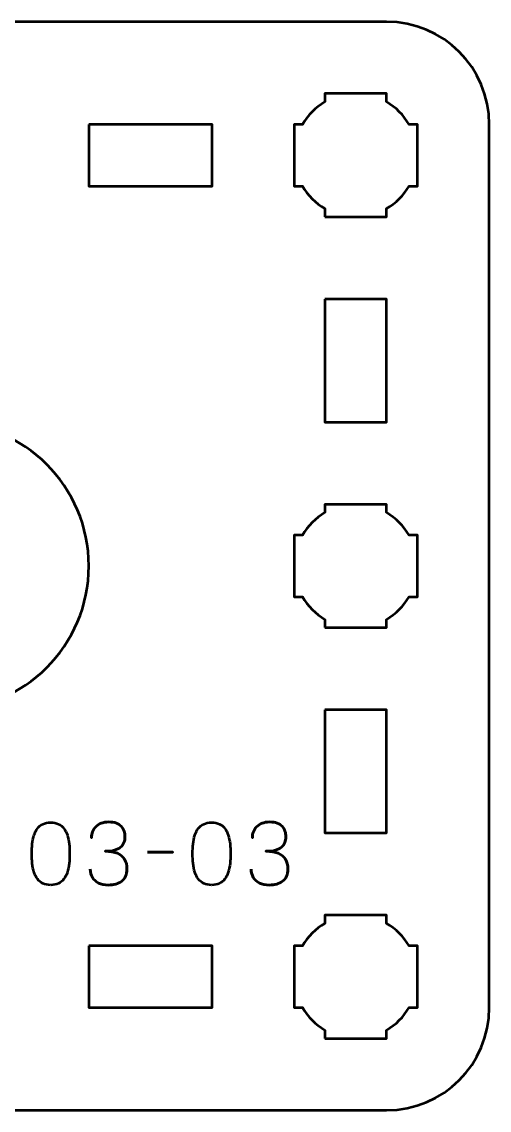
# Model space of a CAD drawing. Header units: centimetres. Extents: x -16.2 to -4.8, y -20.5 to -9.2.
# Drawn here: x -13.13 to -10.85, y -20.5 to -15.2 of the extents above; entities that cross this region are included whole.
import ezdxf

# ---------------------------------------------------------------- set-up
doc = ezdxf.new("R2010")
doc.units = ezdxf.units.CM
doc.header["$MEASUREMENT"] = 0
doc.layers.add('Layer 1', color=7, linetype='Continuous')

msp = doc.modelspace()

# ---------------------------------------------------------------- linework, layer by layer
at = {"layer": 'Layer 1', "lineweight": 53}
for points, knots in [([(-15.64994, -15.19997), (-15.64994, -15.19997), (-11.35007, -15.19997), (-11.35007, -15.19997), (-11.35007, -15.19997), (-11.07293, -15.19997), (-10.84997, -15.42306), (-10.84997, -15.70006), (-10.84997, -15.70006), (-10.84997, -15.70006), (-10.84997, -19.99993), (-10.84997, -19.99993), (-10.84997, -19.99993), (-10.84997, -20.27707), (-11.07293, -20.50003), (-11.35007, -20.50003), (-11.35007, -20.50003), (-11.35007, -20.50003), (-15.64994, -20.50003), (-15.64994, -20.50003), (-15.64994, -20.50003), (-15.92694, -20.50003), (-16.15003, -20.27707), (-16.15003, -19.99993), (-16.15003, -19.99993), (-16.15003, -19.99993), (-16.15003, -15.70006), (-16.15003, -15.70006), (-16.15003, -15.70006), (-16.15003, -15.42306), (-15.92694, -15.19997), (-15.64994, -15.19997)], [0, 0, 0, 0, 0.125, 0.125, 0.125, 0.125, 0.25, 0.25, 0.25, 0.25, 0.375, 0.375, 0.375, 0.375, 0.5, 0.5, 0.5, 0.5, 0.625, 0.625, 0.625, 0.625, 0.75, 0.75, 0.75, 0.75, 0.875, 0.875, 0.875, 0.875, 1, 1, 1, 1]), ([(-11.64999, -16.15006), (-11.64999, -16.15006), (-11.64999, -16.10988), (-11.64999, -16.10988), (-11.64999, -16.10988), (-11.69553, -16.08355), (-11.73349, -16.0456), (-11.75984, -16.00007), (-11.75984, -16.00007), (-11.75984, -16.00007), (-11.79999, -16.00007), (-11.79999, -16.00007), (-11.79999, -16.00007), (-11.79999, -16.00007), (-11.79999, -15.85155), (-11.79999, -15.85155), (-11.79999, -15.85155), (-11.79999, -15.85155), (-11.80001, -15.85), (-11.80001, -15.85), (-11.80001, -15.85), (-11.80001, -15.85), (-11.79999, -15.84845), (-11.79999, -15.84845), (-11.79999, -15.84845), (-11.79999, -15.84845), (-11.79999, -15.70006), (-11.79999, -15.70006), (-11.79999, -15.70006), (-11.79999, -15.70006), (-11.75989, -15.70006), (-11.75989, -15.70006), (-11.75989, -15.70006), (-11.73354, -15.65449), (-11.69555, -15.61649), (-11.64999, -15.59013), (-11.64999, -15.59013), (-11.64999, -15.59013), (-11.64999, -15.55005), (-11.64999, -15.55005), (-11.64999, -15.55005), (-11.64999, -15.55005), (-11.50465, -15.55005), (-11.50465, -15.55005), (-11.50465, -15.55005), (-11.50465, -15.55005), (-11.50001, -15.54999), (-11.50001, -15.54999), (-11.50001, -15.54999), (-11.50001, -15.54999), (-11.49536, -15.55005), (-11.49536, -15.55005), (-11.49536, -15.55005), (-11.49536, -15.55005), (-11.34998, -15.55005), (-11.34998, -15.55005), (-11.34998, -15.55005), (-11.34998, -15.55005), (-11.34998, -15.59013), (-11.34998, -15.59013), (-11.34998, -15.59013), (-11.30441, -15.61649), (-11.26644, -15.65449), (-11.2401, -15.70006), (-11.2401, -15.70006), (-11.2401, -15.70006), (-11.19998, -15.70006), (-11.19998, -15.70006), (-11.19998, -15.70006), (-11.19998, -15.70006), (-11.19998, -16.00007), (-11.19998, -16.00007), (-11.19998, -16.00007), (-11.19998, -16.00007), (-11.24015, -16.00007), (-11.24015, -16.00007), (-11.24015, -16.00007), (-11.26649, -16.0456), (-11.30445, -16.08355), (-11.34998, -16.10988), (-11.34998, -16.10988), (-11.34998, -16.10988), (-11.34998, -16.15006), (-11.34998, -16.15006), (-11.34998, -16.15006), (-11.34998, -16.15006), (-11.64999, -16.15006), (-11.64999, -16.15006)], [0, 0, 0, 0, 0.0454545, 0.0454545, 0.0454545, 0.0454545, 0.0909091, 0.0909091, 0.0909091, 0.0909091, 0.1363636, 0.1363636, 0.1363636, 0.1363636, 0.1818182, 0.1818182, 0.1818182, 0.1818182, 0.2272727, 0.2272727, 0.2272727, 0.2272727, 0.2727273, 0.2727273, 0.2727273, 0.2727273, 0.3181818, 0.3181818, 0.3181818, 0.3181818, 0.3636364, 0.3636364, 0.3636364, 0.3636364, 0.4090909, 0.4090909, 0.4090909, 0.4090909, 0.4545455, 0.4545455, 0.4545455, 0.4545455, 0.5, 0.5, 0.5, 0.5, 0.5454545, 0.5454545, 0.5454545, 0.5454545, 0.5909091, 0.5909091, 0.5909091, 0.5909091, 0.6363636, 0.6363636, 0.6363636, 0.6363636, 0.6818182, 0.6818182, 0.6818182, 0.6818182, 0.7272727, 0.7272727, 0.7272727, 0.7272727, 0.7727273, 0.7727273, 0.7727273, 0.7727273, 0.8181818, 0.8181818, 0.8181818, 0.8181818, 0.8636364, 0.8636364, 0.8636364, 0.8636364, 0.9090909, 0.9090909, 0.9090909, 0.9090909, 0.9545455, 0.9545455, 0.9545455, 0.9545455, 1, 1, 1, 1]), ([(-12.80002, -15.70006), (-12.80002, -15.70006), (-12.20002, -15.70006), (-12.20002, -15.70006), (-12.20002, -15.70006), (-12.20002, -15.70006), (-12.20002, -16.00007), (-12.20002, -16.00007), (-12.20002, -16.00007), (-12.20002, -16.00007), (-12.80002, -16.00007), (-12.80002, -16.00007), (-12.80002, -16.00007), (-12.80002, -16.00007), (-12.80002, -15.70006), (-12.80002, -15.70006)], [0, 0, 0, 0, 0.25, 0.25, 0.25, 0.25, 0.5, 0.5, 0.5, 0.5, 0.75, 0.75, 0.75, 0.75, 1, 1, 1, 1]), ([(-11.65007, -16.55001), (-11.65007, -16.55001), (-11.35007, -16.55001), (-11.35007, -16.55001), (-11.35007, -16.55001), (-11.35007, -16.55001), (-11.35007, -17.15002), (-11.35007, -17.15002), (-11.35007, -17.15002), (-11.35007, -17.15002), (-11.65007, -17.15002), (-11.65007, -17.15002), (-11.65007, -17.15002), (-11.65007, -17.15002), (-11.65007, -16.55001), (-11.65007, -16.55001)], [0, 0, 0, 0, 0.25, 0.25, 0.25, 0.25, 0.5, 0.5, 0.5, 0.5, 0.75, 0.75, 0.75, 0.75, 1, 1, 1, 1]), ([(-13.5, -17.15), (-13.11346, -17.15), (-12.8, -17.46346), (-12.8, -17.85), (-12.8, -17.85), (-12.8, -18.23654), (-13.11346, -18.55), (-13.5, -18.55), (-13.5, -18.55), (-13.88654, -18.55), (-14.2, -18.23654), (-14.2, -17.85), (-14.2, -17.85), (-14.2, -17.46346), (-13.88654, -17.15), (-13.5, -17.15)], [0, 0, 0, 0, 0.25, 0.25, 0.25, 0.25, 0.5, 0.5, 0.5, 0.5, 0.75, 0.75, 0.75, 0.75, 1, 1, 1, 1]), ([(-11.64999, -18.15006), (-11.64999, -18.15006), (-11.64999, -18.10988), (-11.64999, -18.10988), (-11.64999, -18.10988), (-11.69553, -18.08355), (-11.73349, -18.0456), (-11.75984, -18.00007), (-11.75984, -18.00007), (-11.75984, -18.00007), (-11.79999, -18.00007), (-11.79999, -18.00007), (-11.79999, -18.00007), (-11.79999, -18.00007), (-11.79999, -17.85155), (-11.79999, -17.85155), (-11.79999, -17.85155), (-11.79999, -17.85155), (-11.80001, -17.85), (-11.80001, -17.85), (-11.80001, -17.85), (-11.80001, -17.85), (-11.79999, -17.84845), (-11.79999, -17.84845), (-11.79999, -17.84845), (-11.79999, -17.84845), (-11.79999, -17.70006), (-11.79999, -17.70006), (-11.79999, -17.70006), (-11.79999, -17.70006), (-11.75989, -17.70006), (-11.75989, -17.70006), (-11.75989, -17.70006), (-11.73354, -17.65449), (-11.69555, -17.61649), (-11.64999, -17.59013), (-11.64999, -17.59013), (-11.64999, -17.59013), (-11.64999, -17.55005), (-11.64999, -17.55005), (-11.64999, -17.55005), (-11.64999, -17.55005), (-11.50465, -17.55005), (-11.50465, -17.55005), (-11.50465, -17.55005), (-11.50465, -17.55005), (-11.50001, -17.54999), (-11.50001, -17.54999), (-11.50001, -17.54999), (-11.50001, -17.54999), (-11.49536, -17.55005), (-11.49536, -17.55005), (-11.49536, -17.55005), (-11.49536, -17.55005), (-11.34998, -17.55005), (-11.34998, -17.55005), (-11.34998, -17.55005), (-11.34998, -17.55005), (-11.34998, -17.59013), (-11.34998, -17.59013), (-11.34998, -17.59013), (-11.30441, -17.61649), (-11.26644, -17.65449), (-11.2401, -17.70006), (-11.2401, -17.70006), (-11.2401, -17.70006), (-11.19998, -17.70006), (-11.19998, -17.70006), (-11.19998, -17.70006), (-11.19998, -17.70006), (-11.19998, -18.00007), (-11.19998, -18.00007), (-11.19998, -18.00007), (-11.19998, -18.00007), (-11.24015, -18.00007), (-11.24015, -18.00007), (-11.24015, -18.00007), (-11.26649, -18.0456), (-11.30445, -18.08355), (-11.34998, -18.10988), (-11.34998, -18.10988), (-11.34998, -18.10988), (-11.34998, -18.15006), (-11.34998, -18.15006), (-11.34998, -18.15006), (-11.34998, -18.15006), (-11.64999, -18.15006), (-11.64999, -18.15006)], [0, 0, 0, 0, 0.0454545, 0.0454545, 0.0454545, 0.0454545, 0.0909091, 0.0909091, 0.0909091, 0.0909091, 0.1363636, 0.1363636, 0.1363636, 0.1363636, 0.1818182, 0.1818182, 0.1818182, 0.1818182, 0.2272727, 0.2272727, 0.2272727, 0.2272727, 0.2727273, 0.2727273, 0.2727273, 0.2727273, 0.3181818, 0.3181818, 0.3181818, 0.3181818, 0.3636364, 0.3636364, 0.3636364, 0.3636364, 0.4090909, 0.4090909, 0.4090909, 0.4090909, 0.4545455, 0.4545455, 0.4545455, 0.4545455, 0.5, 0.5, 0.5, 0.5, 0.5454545, 0.5454545, 0.5454545, 0.5454545, 0.5909091, 0.5909091, 0.5909091, 0.5909091, 0.6363636, 0.6363636, 0.6363636, 0.6363636, 0.6818182, 0.6818182, 0.6818182, 0.6818182, 0.7272727, 0.7272727, 0.7272727, 0.7272727, 0.7727273, 0.7727273, 0.7727273, 0.7727273, 0.8181818, 0.8181818, 0.8181818, 0.8181818, 0.8636364, 0.8636364, 0.8636364, 0.8636364, 0.9090909, 0.9090909, 0.9090909, 0.9090909, 0.9545455, 0.9545455, 0.9545455, 0.9545455, 1, 1, 1, 1]), ([(-11.65007, -18.54998), (-11.65007, -18.54998), (-11.35007, -18.54998), (-11.35007, -18.54998), (-11.35007, -18.54998), (-11.35007, -18.54998), (-11.35007, -19.14998), (-11.35007, -19.14998), (-11.35007, -19.14998), (-11.35007, -19.14998), (-11.65007, -19.14998), (-11.65007, -19.14998), (-11.65007, -19.14998), (-11.65007, -19.14998), (-11.65007, -18.54998), (-11.65007, -18.54998)], [0, 0, 0, 0, 0.25, 0.25, 0.25, 0.25, 0.5, 0.5, 0.5, 0.5, 0.75, 0.75, 0.75, 0.75, 1, 1, 1, 1]), ([(-11.64999, -20.15006), (-11.64999, -20.15006), (-11.64999, -20.10988), (-11.64999, -20.10988), (-11.64999, -20.10988), (-11.69553, -20.08355), (-11.73349, -20.0456), (-11.75984, -20.00007), (-11.75984, -20.00007), (-11.75984, -20.00007), (-11.79999, -20.00007), (-11.79999, -20.00007), (-11.79999, -20.00007), (-11.79999, -20.00007), (-11.79999, -19.85155), (-11.79999, -19.85155), (-11.79999, -19.85155), (-11.79999, -19.85155), (-11.80001, -19.85), (-11.80001, -19.85), (-11.80001, -19.85), (-11.80001, -19.85), (-11.79999, -19.84845), (-11.79999, -19.84845), (-11.79999, -19.84845), (-11.79999, -19.84845), (-11.79999, -19.70006), (-11.79999, -19.70006), (-11.79999, -19.70006), (-11.79999, -19.70006), (-11.75989, -19.70006), (-11.75989, -19.70006), (-11.75989, -19.70006), (-11.73354, -19.65449), (-11.69555, -19.61649), (-11.64999, -19.59013), (-11.64999, -19.59013), (-11.64999, -19.59013), (-11.64999, -19.55005), (-11.64999, -19.55005), (-11.64999, -19.55005), (-11.64999, -19.55005), (-11.50465, -19.55005), (-11.50465, -19.55005), (-11.50465, -19.55005), (-11.50465, -19.55005), (-11.50001, -19.54999), (-11.50001, -19.54999), (-11.50001, -19.54999), (-11.50001, -19.54999), (-11.49536, -19.55005), (-11.49536, -19.55005), (-11.49536, -19.55005), (-11.49536, -19.55005), (-11.34998, -19.55005), (-11.34998, -19.55005), (-11.34998, -19.55005), (-11.34998, -19.55005), (-11.34998, -19.59013), (-11.34998, -19.59013), (-11.34998, -19.59013), (-11.30441, -19.61649), (-11.26644, -19.65449), (-11.2401, -19.70006), (-11.2401, -19.70006), (-11.2401, -19.70006), (-11.19998, -19.70006), (-11.19998, -19.70006), (-11.19998, -19.70006), (-11.19998, -19.70006), (-11.19998, -20.00007), (-11.19998, -20.00007), (-11.19998, -20.00007), (-11.19998, -20.00007), (-11.24015, -20.00007), (-11.24015, -20.00007), (-11.24015, -20.00007), (-11.26649, -20.0456), (-11.30445, -20.08355), (-11.34998, -20.10988), (-11.34998, -20.10988), (-11.34998, -20.10988), (-11.34998, -20.15006), (-11.34998, -20.15006), (-11.34998, -20.15006), (-11.34998, -20.15006), (-11.64999, -20.15006), (-11.64999, -20.15006)], [0, 0, 0, 0, 0.0454545, 0.0454545, 0.0454545, 0.0454545, 0.0909091, 0.0909091, 0.0909091, 0.0909091, 0.1363636, 0.1363636, 0.1363636, 0.1363636, 0.1818182, 0.1818182, 0.1818182, 0.1818182, 0.2272727, 0.2272727, 0.2272727, 0.2272727, 0.2727273, 0.2727273, 0.2727273, 0.2727273, 0.3181818, 0.3181818, 0.3181818, 0.3181818, 0.3636364, 0.3636364, 0.3636364, 0.3636364, 0.4090909, 0.4090909, 0.4090909, 0.4090909, 0.4545455, 0.4545455, 0.4545455, 0.4545455, 0.5, 0.5, 0.5, 0.5, 0.5454545, 0.5454545, 0.5454545, 0.5454545, 0.5909091, 0.5909091, 0.5909091, 0.5909091, 0.6363636, 0.6363636, 0.6363636, 0.6363636, 0.6818182, 0.6818182, 0.6818182, 0.6818182, 0.7272727, 0.7272727, 0.7272727, 0.7272727, 0.7727273, 0.7727273, 0.7727273, 0.7727273, 0.8181818, 0.8181818, 0.8181818, 0.8181818, 0.8636364, 0.8636364, 0.8636364, 0.8636364, 0.9090909, 0.9090909, 0.9090909, 0.9090909, 0.9545455, 0.9545455, 0.9545455, 0.9545455, 1, 1, 1, 1]), ([(-12.80002, -19.69993), (-12.80002, -19.69993), (-12.20002, -19.69993), (-12.20002, -19.69993), (-12.20002, -19.69993), (-12.20002, -19.69993), (-12.20002, -19.99993), (-12.20002, -19.99993), (-12.20002, -19.99993), (-12.20002, -19.99993), (-12.80002, -19.99993), (-12.80002, -19.99993), (-12.80002, -19.99993), (-12.80002, -19.99993), (-12.80002, -19.69993), (-12.80002, -19.69993)], [0, 0, 0, 0, 0.25, 0.25, 0.25, 0.25, 0.5, 0.5, 0.5, 0.5, 0.75, 0.75, 0.75, 0.75, 1, 1, 1, 1])]:
    msp.add_open_spline(points, degree=3, knots=knots, dxfattribs=at)
at = {"layer": 'Layer 1', "color": 5, "lineweight": 53}
for points, knots in [([(-12.9857, -19.40342), (-12.97089, -19.40335), (-12.95812, -19.40074), (-12.94746, -19.39566), (-12.94746, -19.39566), (-12.93688, -19.39058), (-12.92806, -19.38331), (-12.92101, -19.37407), (-12.92101, -19.37407), (-12.91402, -19.36476), (-12.90852, -19.35375), (-12.90443, -19.34105), (-12.90443, -19.34105), (-12.9004, -19.32835), (-12.89751, -19.31445), (-12.89589, -19.29921), (-12.89589, -19.29921), (-12.89419, -19.28397), (-12.89335, -19.26795), (-12.89342, -19.25102), (-12.89342, -19.25102), (-12.89335, -19.23416), (-12.89419, -19.21814), (-12.89589, -19.20297), (-12.89589, -19.20297), (-12.89751, -19.1878), (-12.9004, -19.17383), (-12.90443, -19.16113), (-12.90443, -19.16113), (-12.90852, -19.1485), (-12.91402, -19.1375), (-12.92101, -19.12811), (-12.92101, -19.12811), (-12.92806, -19.1188), (-12.93688, -19.11153), (-12.94746, -19.10645), (-12.94746, -19.10645), (-12.95812, -19.1013), (-12.97089, -19.09869), (-12.9857, -19.09862), (-12.9857, -19.09862), (-13.00052, -19.09869), (-13.01329, -19.1013), (-13.02395, -19.10645), (-13.02395, -19.10645), (-13.03453, -19.11153), (-13.04335, -19.1188), (-13.0504, -19.12811), (-13.0504, -19.12811), (-13.05739, -19.1375), (-13.06289, -19.1485), (-13.06698, -19.16113), (-13.06698, -19.16113), (-13.07101, -19.17383), (-13.0739, -19.1878), (-13.07552, -19.20297), (-13.07552, -19.20297), (-13.07721, -19.21814), (-13.07806, -19.23416), (-13.07799, -19.25102), (-13.07799, -19.25102), (-13.07806, -19.26795), (-13.07721, -19.28397), (-13.07552, -19.29921), (-13.07552, -19.29921), (-13.0739, -19.31445), (-13.07101, -19.32835), (-13.06698, -19.34105), (-13.06698, -19.34105), (-13.06289, -19.35375), (-13.05739, -19.36476), (-13.0504, -19.37407), (-13.0504, -19.37407), (-13.04335, -19.38331), (-13.03453, -19.39058), (-13.02395, -19.39566), (-13.02395, -19.39566), (-13.01329, -19.40074), (-13.00052, -19.40335), (-12.9857, -19.40342)], [0, 0, 0, 0, 0.05, 0.05, 0.05, 0.05, 0.1, 0.1, 0.1, 0.1, 0.15, 0.15, 0.15, 0.15, 0.2, 0.2, 0.2, 0.2, 0.25, 0.25, 0.25, 0.25, 0.3, 0.3, 0.3, 0.3, 0.35, 0.35, 0.35, 0.35, 0.4, 0.4, 0.4, 0.4, 0.45, 0.45, 0.45, 0.45, 0.5, 0.5, 0.5, 0.5, 0.55, 0.55, 0.55, 0.55, 0.6, 0.6, 0.6, 0.6, 0.65, 0.65, 0.65, 0.65, 0.7, 0.7, 0.7, 0.7, 0.75, 0.75, 0.75, 0.75, 0.8, 0.8, 0.8, 0.8, 0.85, 0.85, 0.85, 0.85, 0.9, 0.9, 0.9, 0.9, 0.95, 0.95, 0.95, 0.95, 1, 1, 1, 1]), ([(-12.9857, -19.40342), (-12.97089, -19.40335), (-12.95812, -19.40074), (-12.94746, -19.39566), (-12.94746, -19.39566), (-12.93688, -19.39058), (-12.92806, -19.38331), (-12.92101, -19.37407), (-12.92101, -19.37407), (-12.91402, -19.36476), (-12.90852, -19.35375), (-12.90443, -19.34105), (-12.90443, -19.34105), (-12.9004, -19.32835), (-12.89751, -19.31445), (-12.89589, -19.29921), (-12.89589, -19.29921), (-12.89419, -19.28397), (-12.89335, -19.26795), (-12.89342, -19.25102), (-12.89342, -19.25102), (-12.89335, -19.23416), (-12.89419, -19.21814), (-12.89589, -19.20297), (-12.89589, -19.20297), (-12.89751, -19.1878), (-12.9004, -19.17383), (-12.90443, -19.16113), (-12.90443, -19.16113), (-12.90852, -19.1485), (-12.91402, -19.1375), (-12.92101, -19.12811), (-12.92101, -19.12811), (-12.92806, -19.1188), (-12.93688, -19.11153), (-12.94746, -19.10645), (-12.94746, -19.10645), (-12.95812, -19.1013), (-12.97089, -19.09869), (-12.9857, -19.09862), (-12.9857, -19.09862), (-13.00052, -19.09869), (-13.01329, -19.1013), (-13.02395, -19.10645), (-13.02395, -19.10645), (-13.03453, -19.11153), (-13.04335, -19.1188), (-13.0504, -19.12811), (-13.0504, -19.12811), (-13.05739, -19.1375), (-13.06289, -19.1485), (-13.06698, -19.16113), (-13.06698, -19.16113), (-13.07101, -19.17383), (-13.0739, -19.1878), (-13.07552, -19.20297), (-13.07552, -19.20297), (-13.07721, -19.21814), (-13.07806, -19.23416), (-13.07799, -19.25102), (-13.07799, -19.25102), (-13.07806, -19.26795), (-13.07721, -19.28397), (-13.07552, -19.29921), (-13.07552, -19.29921), (-13.0739, -19.31445), (-13.07101, -19.32835), (-13.06698, -19.34105), (-13.06698, -19.34105), (-13.06289, -19.35375), (-13.05739, -19.36476), (-13.0504, -19.37407), (-13.0504, -19.37407), (-13.04335, -19.38331), (-13.03453, -19.39058), (-13.02395, -19.39566), (-13.02395, -19.39566), (-13.01329, -19.40074), (-13.00052, -19.40335), (-12.9857, -19.40342)], [0, 0, 0, 0, 0.05, 0.05, 0.05, 0.05, 0.1, 0.1, 0.1, 0.1, 0.15, 0.15, 0.15, 0.15, 0.2, 0.2, 0.2, 0.2, 0.25, 0.25, 0.25, 0.25, 0.3, 0.3, 0.3, 0.3, 0.35, 0.35, 0.35, 0.35, 0.4, 0.4, 0.4, 0.4, 0.45, 0.45, 0.45, 0.45, 0.5, 0.5, 0.5, 0.5, 0.55, 0.55, 0.55, 0.55, 0.6, 0.6, 0.6, 0.6, 0.65, 0.65, 0.65, 0.65, 0.7, 0.7, 0.7, 0.7, 0.75, 0.75, 0.75, 0.75, 0.8, 0.8, 0.8, 0.8, 0.85, 0.85, 0.85, 0.85, 0.9, 0.9, 0.9, 0.9, 0.95, 0.95, 0.95, 0.95, 1, 1, 1, 1]), ([(-12.79309, -19.3268), (-12.79302, -19.34204), (-12.78949, -19.3553), (-12.78251, -19.3668), (-12.78251, -19.3668), (-12.77552, -19.37823), (-12.76557, -19.38719), (-12.75259, -19.39361), (-12.75259, -19.39361), (-12.73961, -19.40003), (-12.72402, -19.40328), (-12.70588, -19.40342), (-12.70588, -19.40342), (-12.69227, -19.40342), (-12.67992, -19.40201), (-12.6687, -19.39905), (-12.6687, -19.39905), (-12.65755, -19.39608), (-12.64796, -19.3915), (-12.63984, -19.38522), (-12.63984, -19.38522), (-12.63173, -19.37894), (-12.62552, -19.37082), (-12.62108, -19.36095), (-12.62108, -19.36095), (-12.6167, -19.351), (-12.61452, -19.33907), (-12.61445, -19.3251), (-12.61445, -19.3251), (-12.61437, -19.30648), (-12.61818, -19.29074), (-12.62573, -19.27797), (-12.62573, -19.27797), (-12.63328, -19.2652), (-12.645, -19.25561), (-12.66073, -19.24905), (-12.66073, -19.24905), (-12.67646, -19.24248), (-12.69664, -19.23917), (-12.72112, -19.23917), (-12.72112, -19.23917), (-12.70285, -19.23924), (-12.68754, -19.23755), (-12.67505, -19.23409), (-12.67505, -19.23409), (-12.66263, -19.23063), (-12.65269, -19.22576), (-12.64521, -19.21941), (-12.64521, -19.21941), (-12.63773, -19.21313), (-12.6323, -19.20565), (-12.62905, -19.19705), (-12.62905, -19.19705), (-12.62573, -19.18851), (-12.62411, -19.17913), (-12.62418, -19.1689), (-12.62418, -19.1689), (-12.62411, -19.15866), (-12.62552, -19.14921), (-12.62834, -19.14046), (-12.62834, -19.14046), (-12.6311, -19.13171), (-12.63561, -19.12402), (-12.64175, -19.11746), (-12.64175, -19.11746), (-12.64789, -19.1109), (-12.656, -19.10575), (-12.66595, -19.10208), (-12.66595, -19.10208), (-12.67597, -19.09841), (-12.68818, -19.09658), (-12.7025, -19.09651), (-12.7025, -19.09651), (-12.71675, -19.09658), (-12.72924, -19.09869), (-12.73982, -19.10279), (-12.73982, -19.10279), (-12.75048, -19.10688), (-12.75922, -19.11245), (-12.76628, -19.11958), (-12.76628, -19.11958), (-12.77326, -19.1267), (-12.77849, -19.13482), (-12.78194, -19.14399), (-12.78194, -19.14399), (-12.78547, -19.15316), (-12.78716, -19.1629), (-12.78716, -19.17313), (-12.78716, -19.17313), (-12.78716, -19.1629), (-12.78547, -19.15316), (-12.78194, -19.14399), (-12.78194, -19.14399), (-12.77849, -19.13482), (-12.77326, -19.1267), (-12.76628, -19.11958), (-12.76628, -19.11958), (-12.75922, -19.11245), (-12.75048, -19.10688), (-12.73982, -19.10279), (-12.73982, -19.10279), (-12.72924, -19.09869), (-12.71675, -19.09658), (-12.7025, -19.09651), (-12.7025, -19.09651), (-12.68818, -19.09658), (-12.67597, -19.09841), (-12.66595, -19.10208), (-12.66595, -19.10208), (-12.656, -19.10575), (-12.64789, -19.1109), (-12.64175, -19.11746), (-12.64175, -19.11746), (-12.63561, -19.12402), (-12.6311, -19.13171), (-12.62834, -19.14046), (-12.62834, -19.14046), (-12.62552, -19.14921), (-12.62411, -19.15866), (-12.62418, -19.1689), (-12.62418, -19.1689), (-12.62411, -19.17913), (-12.62573, -19.18851), (-12.62905, -19.19705), (-12.62905, -19.19705), (-12.6323, -19.20565), (-12.63773, -19.21313), (-12.64521, -19.21941), (-12.64521, -19.21941), (-12.65269, -19.22576), (-12.66263, -19.23063), (-12.67505, -19.23409), (-12.67505, -19.23409), (-12.68754, -19.23755), (-12.70285, -19.23924), (-12.72112, -19.23917), (-12.72112, -19.23917), (-12.69664, -19.23917), (-12.67646, -19.24248), (-12.66073, -19.24905), (-12.66073, -19.24905), (-12.645, -19.25561), (-12.63328, -19.2652), (-12.62573, -19.27797), (-12.62573, -19.27797), (-12.61818, -19.29074), (-12.61437, -19.30648), (-12.61445, -19.3251), (-12.61445, -19.3251), (-12.61452, -19.33907), (-12.6167, -19.351), (-12.62108, -19.36095), (-12.62108, -19.36095), (-12.62552, -19.37082), (-12.63173, -19.37894), (-12.63984, -19.38522), (-12.63984, -19.38522), (-12.64796, -19.3915), (-12.65755, -19.39608), (-12.6687, -19.39905), (-12.6687, -19.39905), (-12.67992, -19.40201), (-12.69227, -19.40342), (-12.70588, -19.40342), (-12.70588, -19.40342), (-12.72402, -19.40328), (-12.73961, -19.40003), (-12.75259, -19.39361), (-12.75259, -19.39361), (-12.76557, -19.38719), (-12.77552, -19.37823), (-12.78251, -19.3668), (-12.78251, -19.3668), (-12.78949, -19.3553), (-12.79302, -19.34204), (-12.79309, -19.3268)], [0, 0, 0, 0, 0.0227273, 0.0227273, 0.0227273, 0.0227273, 0.0454545, 0.0454545, 0.0454545, 0.0454545, 0.0681818, 0.0681818, 0.0681818, 0.0681818, 0.0909091, 0.0909091, 0.0909091, 0.0909091, 0.1136364, 0.1136364, 0.1136364, 0.1136364, 0.1363636, 0.1363636, 0.1363636, 0.1363636, 0.1590909, 0.1590909, 0.1590909, 0.1590909, 0.1818182, 0.1818182, 0.1818182, 0.1818182, 0.2045455, 0.2045455, 0.2045455, 0.2045455, 0.2272727, 0.2272727, 0.2272727, 0.2272727, 0.25, 0.25, 0.25, 0.25, 0.2727273, 0.2727273, 0.2727273, 0.2727273, 0.2954545, 0.2954545, 0.2954545, 0.2954545, 0.3181818, 0.3181818, 0.3181818, 0.3181818, 0.3409091, 0.3409091, 0.3409091, 0.3409091, 0.3636364, 0.3636364, 0.3636364, 0.3636364, 0.3863636, 0.3863636, 0.3863636, 0.3863636, 0.4090909, 0.4090909, 0.4090909, 0.4090909, 0.4318182, 0.4318182, 0.4318182, 0.4318182, 0.4545455, 0.4545455, 0.4545455, 0.4545455, 0.4772727, 0.4772727, 0.4772727, 0.4772727, 0.5, 0.5, 0.5, 0.5, 0.5227273, 0.5227273, 0.5227273, 0.5227273, 0.5454545, 0.5454545, 0.5454545, 0.5454545, 0.5681818, 0.5681818, 0.5681818, 0.5681818, 0.5909091, 0.5909091, 0.5909091, 0.5909091, 0.6136364, 0.6136364, 0.6136364, 0.6136364, 0.6363636, 0.6363636, 0.6363636, 0.6363636, 0.6590909, 0.6590909, 0.6590909, 0.6590909, 0.6818182, 0.6818182, 0.6818182, 0.6818182, 0.7045455, 0.7045455, 0.7045455, 0.7045455, 0.7272727, 0.7272727, 0.7272727, 0.7272727, 0.75, 0.75, 0.75, 0.75, 0.7727273, 0.7727273, 0.7727273, 0.7727273, 0.7954545, 0.7954545, 0.7954545, 0.7954545, 0.8181818, 0.8181818, 0.8181818, 0.8181818, 0.8409091, 0.8409091, 0.8409091, 0.8409091, 0.8636364, 0.8636364, 0.8636364, 0.8636364, 0.8863636, 0.8863636, 0.8863636, 0.8863636, 0.9090909, 0.9090909, 0.9090909, 0.9090909, 0.9318182, 0.9318182, 0.9318182, 0.9318182, 0.9545455, 0.9545455, 0.9545455, 0.9545455, 0.9772727, 0.9772727, 0.9772727, 0.9772727, 1, 1, 1, 1]), ([(-12.20212, -19.40342), (-12.18731, -19.40335), (-12.17454, -19.40074), (-12.16388, -19.39566), (-12.16388, -19.39566), (-12.1533, -19.39058), (-12.14448, -19.38331), (-12.13743, -19.37407), (-12.13743, -19.37407), (-12.13044, -19.36476), (-12.12494, -19.35375), (-12.12085, -19.34105), (-12.12085, -19.34105), (-12.11682, -19.32835), (-12.11393, -19.31445), (-12.11231, -19.29921), (-12.11231, -19.29921), (-12.11061, -19.28397), (-12.10977, -19.26795), (-12.10984, -19.25102), (-12.10984, -19.25102), (-12.10977, -19.23416), (-12.11061, -19.21814), (-12.11231, -19.20297), (-12.11231, -19.20297), (-12.11393, -19.1878), (-12.11682, -19.17383), (-12.12085, -19.16113), (-12.12085, -19.16113), (-12.12494, -19.1485), (-12.13044, -19.1375), (-12.13743, -19.12811), (-12.13743, -19.12811), (-12.14448, -19.1188), (-12.1533, -19.11153), (-12.16388, -19.10645), (-12.16388, -19.10645), (-12.17454, -19.1013), (-12.18731, -19.09869), (-12.20212, -19.09862), (-12.20212, -19.09862), (-12.21694, -19.09869), (-12.22971, -19.1013), (-12.24037, -19.10645), (-12.24037, -19.10645), (-12.25095, -19.11153), (-12.25977, -19.1188), (-12.26682, -19.12811), (-12.26682, -19.12811), (-12.27381, -19.1375), (-12.27931, -19.1485), (-12.2834, -19.16113), (-12.2834, -19.16113), (-12.28743, -19.17383), (-12.29032, -19.1878), (-12.29194, -19.20297), (-12.29194, -19.20297), (-12.29363, -19.21814), (-12.29448, -19.23416), (-12.29441, -19.25102), (-12.29441, -19.25102), (-12.29448, -19.26795), (-12.29363, -19.28397), (-12.29194, -19.29921), (-12.29194, -19.29921), (-12.29032, -19.31445), (-12.28743, -19.32835), (-12.2834, -19.34105), (-12.2834, -19.34105), (-12.27931, -19.35375), (-12.27381, -19.36476), (-12.26682, -19.37407), (-12.26682, -19.37407), (-12.25977, -19.38331), (-12.25095, -19.39058), (-12.24037, -19.39566), (-12.24037, -19.39566), (-12.22971, -19.40074), (-12.21694, -19.40335), (-12.20212, -19.40342)], [0, 0, 0, 0, 0.05, 0.05, 0.05, 0.05, 0.1, 0.1, 0.1, 0.1, 0.15, 0.15, 0.15, 0.15, 0.2, 0.2, 0.2, 0.2, 0.25, 0.25, 0.25, 0.25, 0.3, 0.3, 0.3, 0.3, 0.35, 0.35, 0.35, 0.35, 0.4, 0.4, 0.4, 0.4, 0.45, 0.45, 0.45, 0.45, 0.5, 0.5, 0.5, 0.5, 0.55, 0.55, 0.55, 0.55, 0.6, 0.6, 0.6, 0.6, 0.65, 0.65, 0.65, 0.65, 0.7, 0.7, 0.7, 0.7, 0.75, 0.75, 0.75, 0.75, 0.8, 0.8, 0.8, 0.8, 0.85, 0.85, 0.85, 0.85, 0.9, 0.9, 0.9, 0.9, 0.95, 0.95, 0.95, 0.95, 1, 1, 1, 1]), ([(-12.20212, -19.40342), (-12.18731, -19.40335), (-12.17454, -19.40074), (-12.16388, -19.39566), (-12.16388, -19.39566), (-12.1533, -19.39058), (-12.14448, -19.38331), (-12.13743, -19.37407), (-12.13743, -19.37407), (-12.13044, -19.36476), (-12.12494, -19.35375), (-12.12085, -19.34105), (-12.12085, -19.34105), (-12.11682, -19.32835), (-12.11393, -19.31445), (-12.11231, -19.29921), (-12.11231, -19.29921), (-12.11061, -19.28397), (-12.10977, -19.26795), (-12.10984, -19.25102), (-12.10984, -19.25102), (-12.10977, -19.23416), (-12.11061, -19.21814), (-12.11231, -19.20297), (-12.11231, -19.20297), (-12.11393, -19.1878), (-12.11682, -19.17383), (-12.12085, -19.16113), (-12.12085, -19.16113), (-12.12494, -19.1485), (-12.13044, -19.1375), (-12.13743, -19.12811), (-12.13743, -19.12811), (-12.14448, -19.1188), (-12.1533, -19.11153), (-12.16388, -19.10645), (-12.16388, -19.10645), (-12.17454, -19.1013), (-12.18731, -19.09869), (-12.20212, -19.09862), (-12.20212, -19.09862), (-12.21694, -19.09869), (-12.22971, -19.1013), (-12.24037, -19.10645), (-12.24037, -19.10645), (-12.25095, -19.11153), (-12.25977, -19.1188), (-12.26682, -19.12811), (-12.26682, -19.12811), (-12.27381, -19.1375), (-12.27931, -19.1485), (-12.2834, -19.16113), (-12.2834, -19.16113), (-12.28743, -19.17383), (-12.29032, -19.1878), (-12.29194, -19.20297), (-12.29194, -19.20297), (-12.29363, -19.21814), (-12.29448, -19.23416), (-12.29441, -19.25102), (-12.29441, -19.25102), (-12.29448, -19.26795), (-12.29363, -19.28397), (-12.29194, -19.29921), (-12.29194, -19.29921), (-12.29032, -19.31445), (-12.28743, -19.32835), (-12.2834, -19.34105), (-12.2834, -19.34105), (-12.27931, -19.35375), (-12.27381, -19.36476), (-12.26682, -19.37407), (-12.26682, -19.37407), (-12.25977, -19.38331), (-12.25095, -19.39058), (-12.24037, -19.39566), (-12.24037, -19.39566), (-12.22971, -19.40074), (-12.21694, -19.40335), (-12.20212, -19.40342)], [0, 0, 0, 0, 0.05, 0.05, 0.05, 0.05, 0.1, 0.1, 0.1, 0.1, 0.15, 0.15, 0.15, 0.15, 0.2, 0.2, 0.2, 0.2, 0.25, 0.25, 0.25, 0.25, 0.3, 0.3, 0.3, 0.3, 0.35, 0.35, 0.35, 0.35, 0.4, 0.4, 0.4, 0.4, 0.45, 0.45, 0.45, 0.45, 0.5, 0.5, 0.5, 0.5, 0.55, 0.55, 0.55, 0.55, 0.6, 0.6, 0.6, 0.6, 0.65, 0.65, 0.65, 0.65, 0.7, 0.7, 0.7, 0.7, 0.75, 0.75, 0.75, 0.75, 0.8, 0.8, 0.8, 0.8, 0.85, 0.85, 0.85, 0.85, 0.9, 0.9, 0.9, 0.9, 0.95, 0.95, 0.95, 0.95, 1, 1, 1, 1]), ([(-12.00951, -19.3268), (-12.00944, -19.34204), (-12.00591, -19.3553), (-11.99893, -19.3668), (-11.99893, -19.3668), (-11.99194, -19.37823), (-11.98199, -19.38719), (-11.96901, -19.39361), (-11.96901, -19.39361), (-11.95603, -19.40003), (-11.94044, -19.40328), (-11.9223, -19.40342), (-11.9223, -19.40342), (-11.90869, -19.40342), (-11.89634, -19.40201), (-11.88512, -19.39905), (-11.88512, -19.39905), (-11.87397, -19.39608), (-11.86438, -19.3915), (-11.85626, -19.38522), (-11.85626, -19.38522), (-11.84815, -19.37894), (-11.84194, -19.37082), (-11.8375, -19.36095), (-11.8375, -19.36095), (-11.83312, -19.351), (-11.83094, -19.33907), (-11.83087, -19.3251), (-11.83087, -19.3251), (-11.83079, -19.30648), (-11.8346, -19.29074), (-11.84215, -19.27797), (-11.84215, -19.27797), (-11.8497, -19.2652), (-11.86142, -19.25561), (-11.87715, -19.24905), (-11.87715, -19.24905), (-11.89288, -19.24248), (-11.91306, -19.23917), (-11.93754, -19.23917), (-11.93754, -19.23917), (-11.91927, -19.23924), (-11.90396, -19.23755), (-11.89147, -19.23409), (-11.89147, -19.23409), (-11.87905, -19.23063), (-11.86911, -19.22576), (-11.86163, -19.21941), (-11.86163, -19.21941), (-11.85415, -19.21313), (-11.84872, -19.20565), (-11.84547, -19.19705), (-11.84547, -19.19705), (-11.84215, -19.18851), (-11.84053, -19.17913), (-11.8406, -19.1689), (-11.8406, -19.1689), (-11.84053, -19.15866), (-11.84194, -19.14921), (-11.84476, -19.14046), (-11.84476, -19.14046), (-11.84752, -19.13171), (-11.85203, -19.12402), (-11.85817, -19.11746), (-11.85817, -19.11746), (-11.86431, -19.1109), (-11.87242, -19.10575), (-11.88237, -19.10208), (-11.88237, -19.10208), (-11.89239, -19.09841), (-11.9046, -19.09658), (-11.91892, -19.09651), (-11.91892, -19.09651), (-11.93317, -19.09658), (-11.94566, -19.09869), (-11.95624, -19.10279), (-11.95624, -19.10279), (-11.9669, -19.10688), (-11.97564, -19.11245), (-11.9827, -19.11958), (-11.9827, -19.11958), (-11.98968, -19.1267), (-11.99491, -19.13482), (-11.99836, -19.14399), (-11.99836, -19.14399), (-12.00189, -19.15316), (-12.00358, -19.1629), (-12.00358, -19.17313), (-12.00358, -19.17313), (-12.00358, -19.1629), (-12.00189, -19.15316), (-11.99836, -19.14399), (-11.99836, -19.14399), (-11.99491, -19.13482), (-11.98968, -19.1267), (-11.9827, -19.11958), (-11.9827, -19.11958), (-11.97564, -19.11245), (-11.9669, -19.10688), (-11.95624, -19.10279), (-11.95624, -19.10279), (-11.94566, -19.09869), (-11.93317, -19.09658), (-11.91892, -19.09651), (-11.91892, -19.09651), (-11.9046, -19.09658), (-11.89239, -19.09841), (-11.88237, -19.10208), (-11.88237, -19.10208), (-11.87242, -19.10575), (-11.86431, -19.1109), (-11.85817, -19.11746), (-11.85817, -19.11746), (-11.85203, -19.12402), (-11.84752, -19.13171), (-11.84476, -19.14046), (-11.84476, -19.14046), (-11.84194, -19.14921), (-11.84053, -19.15866), (-11.8406, -19.1689), (-11.8406, -19.1689), (-11.84053, -19.17913), (-11.84215, -19.18851), (-11.84547, -19.19705), (-11.84547, -19.19705), (-11.84872, -19.20565), (-11.85415, -19.21313), (-11.86163, -19.21941), (-11.86163, -19.21941), (-11.86911, -19.22576), (-11.87905, -19.23063), (-11.89147, -19.23409), (-11.89147, -19.23409), (-11.90396, -19.23755), (-11.91927, -19.23924), (-11.93754, -19.23917), (-11.93754, -19.23917), (-11.91306, -19.23917), (-11.89288, -19.24248), (-11.87715, -19.24905), (-11.87715, -19.24905), (-11.86142, -19.25561), (-11.8497, -19.2652), (-11.84215, -19.27797), (-11.84215, -19.27797), (-11.8346, -19.29074), (-11.83079, -19.30648), (-11.83087, -19.3251), (-11.83087, -19.3251), (-11.83094, -19.33907), (-11.83312, -19.351), (-11.8375, -19.36095), (-11.8375, -19.36095), (-11.84194, -19.37082), (-11.84815, -19.37894), (-11.85626, -19.38522), (-11.85626, -19.38522), (-11.86438, -19.3915), (-11.87397, -19.39608), (-11.88512, -19.39905), (-11.88512, -19.39905), (-11.89634, -19.40201), (-11.90869, -19.40342), (-11.9223, -19.40342), (-11.9223, -19.40342), (-11.94044, -19.40328), (-11.95603, -19.40003), (-11.96901, -19.39361), (-11.96901, -19.39361), (-11.98199, -19.38719), (-11.99194, -19.37823), (-11.99893, -19.3668), (-11.99893, -19.3668), (-12.00591, -19.3553), (-12.00944, -19.34204), (-12.00951, -19.3268)], [0, 0, 0, 0, 0.0227273, 0.0227273, 0.0227273, 0.0227273, 0.0454545, 0.0454545, 0.0454545, 0.0454545, 0.0681818, 0.0681818, 0.0681818, 0.0681818, 0.0909091, 0.0909091, 0.0909091, 0.0909091, 0.1136364, 0.1136364, 0.1136364, 0.1136364, 0.1363636, 0.1363636, 0.1363636, 0.1363636, 0.1590909, 0.1590909, 0.1590909, 0.1590909, 0.1818182, 0.1818182, 0.1818182, 0.1818182, 0.2045455, 0.2045455, 0.2045455, 0.2045455, 0.2272727, 0.2272727, 0.2272727, 0.2272727, 0.25, 0.25, 0.25, 0.25, 0.2727273, 0.2727273, 0.2727273, 0.2727273, 0.2954545, 0.2954545, 0.2954545, 0.2954545, 0.3181818, 0.3181818, 0.3181818, 0.3181818, 0.3409091, 0.3409091, 0.3409091, 0.3409091, 0.3636364, 0.3636364, 0.3636364, 0.3636364, 0.3863636, 0.3863636, 0.3863636, 0.3863636, 0.4090909, 0.4090909, 0.4090909, 0.4090909, 0.4318182, 0.4318182, 0.4318182, 0.4318182, 0.4545455, 0.4545455, 0.4545455, 0.4545455, 0.4772727, 0.4772727, 0.4772727, 0.4772727, 0.5, 0.5, 0.5, 0.5, 0.5227273, 0.5227273, 0.5227273, 0.5227273, 0.5454545, 0.5454545, 0.5454545, 0.5454545, 0.5681818, 0.5681818, 0.5681818, 0.5681818, 0.5909091, 0.5909091, 0.5909091, 0.5909091, 0.6136364, 0.6136364, 0.6136364, 0.6136364, 0.6363636, 0.6363636, 0.6363636, 0.6363636, 0.6590909, 0.6590909, 0.6590909, 0.6590909, 0.6818182, 0.6818182, 0.6818182, 0.6818182, 0.7045455, 0.7045455, 0.7045455, 0.7045455, 0.7272727, 0.7272727, 0.7272727, 0.7272727, 0.75, 0.75, 0.75, 0.75, 0.7727273, 0.7727273, 0.7727273, 0.7727273, 0.7954545, 0.7954545, 0.7954545, 0.7954545, 0.8181818, 0.8181818, 0.8181818, 0.8181818, 0.8409091, 0.8409091, 0.8409091, 0.8409091, 0.8636364, 0.8636364, 0.8636364, 0.8636364, 0.8863636, 0.8863636, 0.8863636, 0.8863636, 0.9090909, 0.9090909, 0.9090909, 0.9090909, 0.9318182, 0.9318182, 0.9318182, 0.9318182, 0.9545455, 0.9545455, 0.9545455, 0.9545455, 0.9772727, 0.9772727, 0.9772727, 0.9772727, 1, 1, 1, 1]), ([(-12.51454, -19.24382), (-12.51454, -19.24382), (-12.39135, -19.24382), (-12.39135, -19.24382), (-12.39135, -19.24382), (-12.39135, -19.24382), (-12.51454, -19.24382), (-12.51454, -19.24382)], [0, 0, 0, 0, 0.5, 0.5, 0.5, 0.5, 1, 1, 1, 1])]:
    msp.add_open_spline(points, degree=3, knots=knots, dxfattribs=at)

doc.saveas('drawing.dxf')
